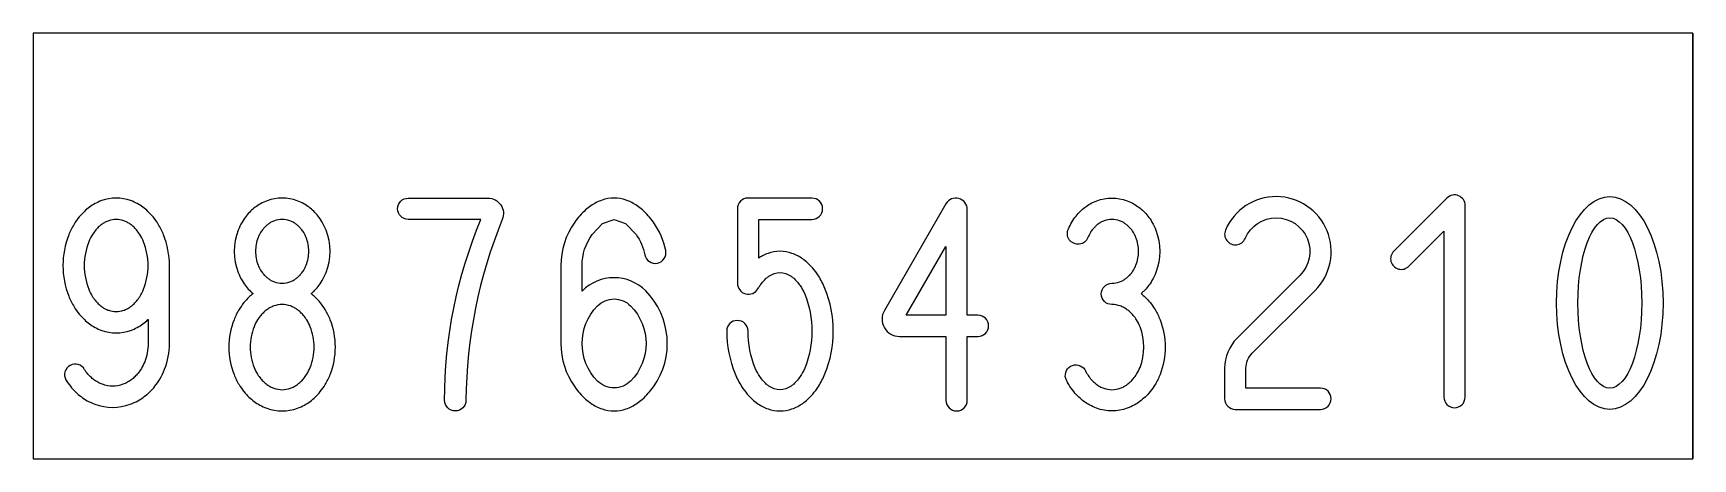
# Model space of a CAD drawing. Header units: millimetres. Extents: x 0 to 58.4, y 0 to 15.
import ezdxf

# ---------------------------------------------------------------- set-up
doc = ezdxf.new("R2010")
doc.units = ezdxf.units.MM
doc.layers.get('0').update_dxf_attribs({"color": 178, "true_color": 0x000000})
doc.layers.add('VISIBLE', color=7, linetype='Continuous', true_color=0xffffff)

msp = doc.modelspace()

# ---------------------------------------------------------------- linework, layer by layer
for p, q in [((58.434, 15), (0, 15)), ((0, 15), (0, 0)), ((58.434, 15), (58.434, 0)), ((58.434, 0), (58.434, 15)), ((0, 0), (58.434, 0))]:
    msp.add_line(p, q)
at = {"layer": 'VISIBLE', "flags": 128}
for points in [[(1.139, 2.803, 0.033969), (1.308, 2.559, 0.032355), (1.49, 2.359, 0.032107), (1.685, 2.192, 0.034189), (1.904, 2.049, 0.040942), (2.176, 1.923, 0.179053), (3.418, 1.923, 0.040942), (3.689, 2.049, 0.034189), (3.909, 2.192, 0.032107), (4.104, 2.359, 0.032355), (4.285, 2.559, 0.034979), (4.459, 2.811, 0.042262), (4.628, 3.159, 0.092342), (4.797, 4.062), (4.797, 6.812, 0.093983), (4.592, 7.891, 0.044058), (4.402, 8.27, 0.036014), (4.22, 8.525, 0.032966), (4.042, 8.717, 0.032429), (3.86, 8.869, 0.03429), (3.664, 8.993, 0.041), (3.432, 9.098, 0.175543), (2.412, 9.098, 0.041), (2.179, 8.993, 0.03429), (1.984, 8.869, 0.032429), (1.802, 8.717, 0.032966), (1.623, 8.525, 0.036014), (1.441, 8.27, 0.044058), (1.251, 7.891, 0.18964), (1.251, 5.733, 0.044058), (1.441, 5.354, 0.036014), (1.623, 5.099, 0.032966), (1.802, 4.907, 0.032429), (1.984, 4.756, 0.03429), (2.179, 4.631, 0.041), (2.412, 4.527, 0.175543), (3.432, 4.527, 0.041), (3.664, 4.631, 0.03429), (3.86, 4.756, 0.032429), (4.042, 4.907, 0.000847), (4.047, 4.912), (4.047, 4.062, -0.093259), (3.925, 3.418, -0.043232), (3.808, 3.181, -0.035556), (3.692, 3.016, -0.032709), (3.576, 2.889, -0.032306), (3.453, 2.786, -0.034268), (3.32, 2.7, -0.041005), (3.158, 2.626, -0.177118), (2.436, 2.626, -0.041005), (2.274, 2.7, -0.034268), (2.14, 2.786, -0.032306), (2.018, 2.889, -0.032709), (1.901, 3.016, -0.035556), (1.785, 3.181, -0.004132), (1.772, 3.203, 1), (1.194, 2.717)], [(37.982, 5.437, -1), (37.982, 6.187, 0.087875), (38.253, 6.235, 0.041005), (38.374, 6.29, 0.034268), (38.475, 6.355, 0.032306), (38.566, 6.432, 0.032709), (38.654, 6.527, 0.035556), (38.741, 6.651, 0.043232), (38.829, 6.829, 0.188154), (38.829, 7.796, 0.043232), (38.741, 7.973, 0.035556), (38.654, 8.097, 0.032709), (38.566, 8.192, 0.032306), (38.475, 8.269, 0.034268), (38.374, 8.334, 0.041005), (38.253, 8.389, 0.177118), (37.711, 8.389, 0.041005), (37.59, 8.334, 0.034268), (37.49, 8.269, 0.032306), (37.398, 8.192, 0.032709), (37.31, 8.097, 0.035556), (37.223, 7.973, 0.04262), (37.137, 7.798, -1.041535), (36.452, 8.104, -0.035159), (36.573, 8.344, -0.034865), (36.718, 8.554, -0.032281), (36.87, 8.722, -0.032062), (37.034, 8.863, -0.034167), (37.22, 8.985, -0.04092), (37.451, 9.092, -0.179431), (38.513, 9.092, -0.04092), (38.745, 8.985, -0.034167), (38.93, 8.863, -0.032062), (39.095, 8.722, -0.032281), (39.247, 8.554, -0.034865), (39.391, 8.344, -0.042079), (39.531, 8.055, -0.185901), (39.531, 6.569, -0.042079), (39.391, 6.28, -0.034865), (39.247, 6.07, -0.032281), (39.095, 5.902, -0.017669), (39.006, 5.822, -0.025708), (39.15, 5.697, -0.032709), (39.326, 5.506, -0.035556), (39.499, 5.259, -0.043232), (39.675, 4.904, -0.188154), (39.675, 2.97, -0.043232), (39.499, 2.615, -0.035556), (39.326, 2.368, -0.032709), (39.15, 2.177, -0.032306), (38.967, 2.023, -0.034268), (38.767, 1.894, -0.041005), (38.524, 1.783, -0.177118), (37.44, 1.783, -0.041005), (37.198, 1.894, -0.034268), (36.997, 2.023, -0.032306), (36.814, 2.177, -0.032709), (36.638, 2.368, -0.035556), (36.465, 2.615, -0.01898), (36.38, 2.768, -0.94147), (37.026, 3.146, 0.031396), (37.116, 2.979, 0.03642), (37.229, 2.823, 0.033174), (37.337, 2.708, 0.032511), (37.446, 2.619, 0.034278), (37.56, 2.547, 0.040955), (37.693, 2.487, 0.174096), (38.271, 2.487, 0.040955), (38.405, 2.547, 0.034278), (38.519, 2.619, 0.032511), (38.627, 2.708, 0.033174), (38.735, 2.823, 0.03642), (38.848, 2.979, 0.044845), (38.97, 3.22, 0.190945), (38.97, 4.654, 0.044845), (38.848, 4.895, 0.03642), (38.735, 5.052, 0.033174), (38.627, 5.166, 0.032511), (38.519, 5.256, 0.034278), (38.405, 5.327, 0.040955), (38.271, 5.387, 0.086398), (37.982, 5.437)]]:
    msp.add_lwpolyline(points, format="xyb", dxfattribs=at)
for points in [[(9.789, 5.822, 0.017669), (9.878, 5.902, 0.032281), (10.03, 6.07, 0.034865), (10.174, 6.28, 0.042079), (10.314, 6.569, 0.185901), (10.314, 8.055, 0.042079), (10.174, 8.344, 0.034865), (10.03, 8.554, 0.032281), (9.878, 8.722, 0.032062), (9.713, 8.863, 0.034167), (9.528, 8.985, 0.04092), (9.296, 9.092, 0.179431), (8.234, 9.092, 0.04092), (8.003, 8.985, 0.034167), (7.817, 8.863, 0.032062), (7.653, 8.722, 0.032281), (7.501, 8.554, 0.034865), (7.356, 8.344, 0.042079), (7.216, 8.055, 0.185901), (7.216, 6.569, 0.042079), (7.356, 6.28, 0.034865), (7.501, 6.07, 0.032281), (7.653, 5.902, 0.017669), (7.741, 5.822, 0.025708), (7.597, 5.697, 0.032709), (7.421, 5.506, 0.035556), (7.248, 5.259, 0.043232), (7.072, 4.904, 0.188154), (7.072, 2.97, 0.043232), (7.248, 2.615, 0.035556), (7.421, 2.368, 0.032709), (7.597, 2.177, 0.032306), (7.78, 2.023, 0.034268), (7.981, 1.894, 0.041005), (8.223, 1.783, 0.177118), (9.307, 1.783, 0.041005), (9.55, 1.894, 0.034268), (9.75, 2.023, 0.032306), (9.933, 2.177, 0.032709), (10.109, 2.368, 0.035556), (10.282, 2.615, 0.043232), (10.458, 2.97, 0.188154), (10.458, 4.904, 0.043232), (10.282, 5.259, 0.035556), (10.109, 5.506, 0.032709), (9.933, 5.697, 0.025708)], [(16.013, 9.187, -0.532644), (16.517, 8.437, 0.094554), (15.236, 2.062, -1), (14.486, 2.062, -0.099495), (15.767, 8.437), (13.204, 8.437, -1), (13.204, 9.187)], [(22.273, 7.337, 0.104528), (21.839, 8.337, 0.028067), (21.658, 8.566, 0.033698), (21.454, 8.77, 0.032504), (21.267, 8.917, 0.033902), (21.082, 9.028, 0.040392), (20.876, 9.116, 0.167819), (20.028, 9.116, 0.040392), (19.822, 9.028, 0.033902), (19.637, 8.917, 0.032504), (19.45, 8.77, 0.033698), (19.246, 8.566, 0.028067), (19.065, 8.337, 0.15585), (18.577, 6.809), (18.577, 4.065, 0.15585), (19.065, 2.537, 0.028067), (19.246, 2.309, 0.033698), (19.45, 2.104, 0.032504), (19.637, 1.957, 0.033902), (19.822, 1.846, 0.040392), (20.028, 1.758, 0.167819), (20.876, 1.758, 0.040392), (21.082, 1.846, 0.033902), (21.267, 1.957, 0.032504), (21.454, 2.104, 0.033698), (21.658, 2.309, 0.028067), (21.839, 2.537, 0.364129), (21.568, 5.916, 0.418319), (19.336, 5.916, 0.001211), (19.327, 5.907), (19.327, 6.809, -0.15585), (19.676, 7.902), (20.049, 8.29), (20.452, 8.437), (20.854, 8.29), (21.228, 7.902, -0.104528), (21.539, 7.187, 1)], [(24.42, 4.5, 0.095815), (24.711, 2.994, 0.046614), (24.944, 2.55, 0.037224), (25.144, 2.28, 0.033518), (25.324, 2.094, 0.032582), (25.497, 1.955, 0.034154), (25.673, 1.847, 0.040744), (25.873, 1.759, 0.170976), (26.717, 1.759, 0.040744), (26.918, 1.847, 0.034154), (27.094, 1.955, 0.032582), (27.266, 2.094, 0.033518), (27.447, 2.28, 0.037224), (27.646, 2.55, 0.046614), (27.879, 2.994, 0.193406), (27.879, 6.005, 0.046614), (27.646, 6.45, 0.037224), (27.447, 6.719, 0.033518), (27.266, 6.906, 0.032582), (27.094, 7.044, 0.034154), (26.918, 7.153, 0.040744), (26.717, 7.24, 0.170976), (25.873, 7.24, 0.040744), (25.673, 7.153, 0.024497), (25.545, 7.077), (25.545, 8.437), (27.42, 8.437, 1), (27.42, 9.187), (25.17, 9.187, 0.414214), (24.795, 8.812), (24.795, 6.187, 0.768485), (25.52, 5.994, -0.01869), (25.588, 6.103, -0.038116), (25.71, 6.261, -0.033716), (25.812, 6.362, -0.032419), (25.904, 6.433, -0.033749), (25.994, 6.487, -0.040193), (26.093, 6.528, -0.16639), (26.498, 6.528, -0.040193), (26.597, 6.487, -0.033749), (26.687, 6.433, -0.032419), (26.779, 6.362, -0.033716), (26.881, 6.261, -0.038116), (27.003, 6.103, -0.049246), (27.165, 5.807, -0.195053), (27.165, 3.192, -0.049246), (27.003, 2.896, -0.038116), (26.881, 2.738, -0.033716), (26.779, 2.637, -0.032419), (26.687, 2.566, -0.033749), (26.597, 2.513, -0.040193), (26.498, 2.471, -0.16639), (26.093, 2.471, -0.040193), (25.994, 2.513, -0.033749), (25.904, 2.566, -0.032419), (25.812, 2.637, -0.033716), (25.71, 2.738, -0.038116), (25.588, 2.896, -0.049246), (25.425, 3.192, -0.096616), (25.17, 4.5, 1)], [(29.971, 5.231, 0.57735), (30.501, 4.312), (32.139, 4.312), (32.139, 2.062, 1), (32.889, 2.062), (32.889, 4.312), (33.264, 4.312, 1), (33.264, 5.062), (32.889, 5.062), (32.889, 8.785, 0.767327), (32.139, 8.986)], [(41.951, 2.116, 0.414214), (42.326, 1.741), (45.325, 1.741, 1), (45.325, 2.491), (42.701, 2.491), (42.701, 3.19, -0.198912), (42.92, 3.721), (45.133, 5.934, 1.2123), (41.981, 8.063, 1), (42.671, 7.769, -1.2123), (44.603, 6.464), (42.39, 4.251, 0.198912), (41.951, 3.19)], [(50.419, 8.925, 0.668179), (49.779, 9.19), (47.904, 7.315, 1), (48.434, 6.785), (49.669, 8.02), (49.669, 2.175, 1), (50.419, 2.175)], [(2.922, 5.187, 0.085345), (3.186, 5.233, 0.040825), (3.31, 5.287, 0.034206), (3.419, 5.354, 0.032575), (3.524, 5.44, 0.033428), (3.633, 5.553, 0.036988), (3.751, 5.713, 0.046057), (3.885, 5.973, 0.095478), (4.047, 6.812, 0.095478), (3.885, 7.652, 0.046057), (3.751, 7.911, 0.036988), (3.633, 8.071, 0.033428), (3.524, 8.185, 0.032575), (3.419, 8.27, 0.034206), (3.31, 8.337, 0.040825), (3.186, 8.392, 0.085345), (2.922, 8.437, 0.085345), (2.658, 8.392, 0.040825), (2.533, 8.337, 0.034206), (2.425, 8.27, 0.032575), (2.319, 8.185, 0.033428), (2.211, 8.071, 0.036988), (2.093, 7.911, 0.046057), (1.959, 7.652, 0.095478), (1.797, 6.812, 0.095478), (1.959, 5.973, 0.046057), (2.093, 5.713, 0.036988), (2.211, 5.553, 0.033428), (2.319, 5.44, 0.032575), (2.425, 5.354, 0.034206), (2.533, 5.287, 0.040825), (2.658, 5.233, 0.085345)], [(8.765, 6.187, 0.087875), (9.036, 6.235, 0.041005), (9.157, 6.29, 0.034268), (9.258, 6.355, 0.032306), (9.349, 6.432, 0.032709), (9.437, 6.527, 0.035556), (9.524, 6.651, 0.043232), (9.612, 6.829, 0.093259), (9.703, 7.312, 0.093259), (9.612, 7.796, 0.043232), (9.524, 7.973, 0.035556), (9.437, 8.097, 0.032709), (9.349, 8.192, 0.032306), (9.258, 8.269, 0.034268), (9.157, 8.334, 0.041005), (9.036, 8.389, 0.087875), (8.765, 8.437, 0.087875), (8.494, 8.389, 0.041005), (8.373, 8.334, 0.034268), (8.273, 8.269, 0.032306), (8.181, 8.192, 0.032709), (8.093, 8.097, 0.035556), (8.006, 7.973, 0.043232), (7.919, 7.796, 0.093259), (7.828, 7.312, 0.093259), (7.919, 6.829, 0.043232), (8.006, 6.651, 0.035556), (8.093, 6.527, 0.032709), (8.181, 6.432, 0.032306), (8.273, 6.355, 0.034268), (8.373, 6.29, 0.041005), (8.494, 6.235, 0.087875)], [(8.765, 2.437, 0.086398), (9.054, 2.487, 0.040955), (9.188, 2.547, 0.034278), (9.302, 2.619, 0.032511), (9.41, 2.708, 0.033174), (9.518, 2.823, 0.03642), (9.631, 2.979, 0.044845), (9.753, 3.22, 0.094618), (9.89, 3.937, 0.094618), (9.753, 4.654, 0.044845), (9.631, 4.895, 0.03642), (9.518, 5.052, 0.033174), (9.41, 5.166, 0.032511), (9.302, 5.256, 0.034278), (9.188, 5.327, 0.040955), (9.054, 5.387, 0.086398), (8.765, 5.437, 0.086398), (8.476, 5.387, 0.040955), (8.343, 5.327, 0.034278), (8.229, 5.256, 0.032511), (8.12, 5.166, 0.033174), (8.012, 5.052, 0.03642), (7.899, 4.895, 0.044845), (7.777, 4.654, 0.094618), (7.64, 3.937, 0.094618), (7.777, 3.22, 0.044845), (7.899, 2.979, 0.03642), (8.012, 2.823, 0.033174), (8.12, 2.708, 0.032511), (8.229, 2.619, 0.034278), (8.343, 2.547, 0.040955), (8.476, 2.487, 0.086398)], [(21.034, 5.389, -0.41012), (21.034, 2.741, -0.418319), (19.87, 2.741, -0.41012), (19.87, 5.389, -0.418319)]]:
    msp.add_lwpolyline(points, format="xyb", close=True, dxfattribs=at)
msp.add_lwpolyline([(32.139, 5.062), (30.739, 5.062), (32.139, 7.486)], close=True, dxfattribs=at)
at = {"layer": 'VISIBLE'}
for major_axis, ratio in [((0, -3.75), 0.5), ((0, -3), 0.375)]:
    msp.add_ellipse((55.512, 5.491), major_axis=major_axis, ratio=ratio, dxfattribs=at)

doc.saveas('drawing.dxf')
